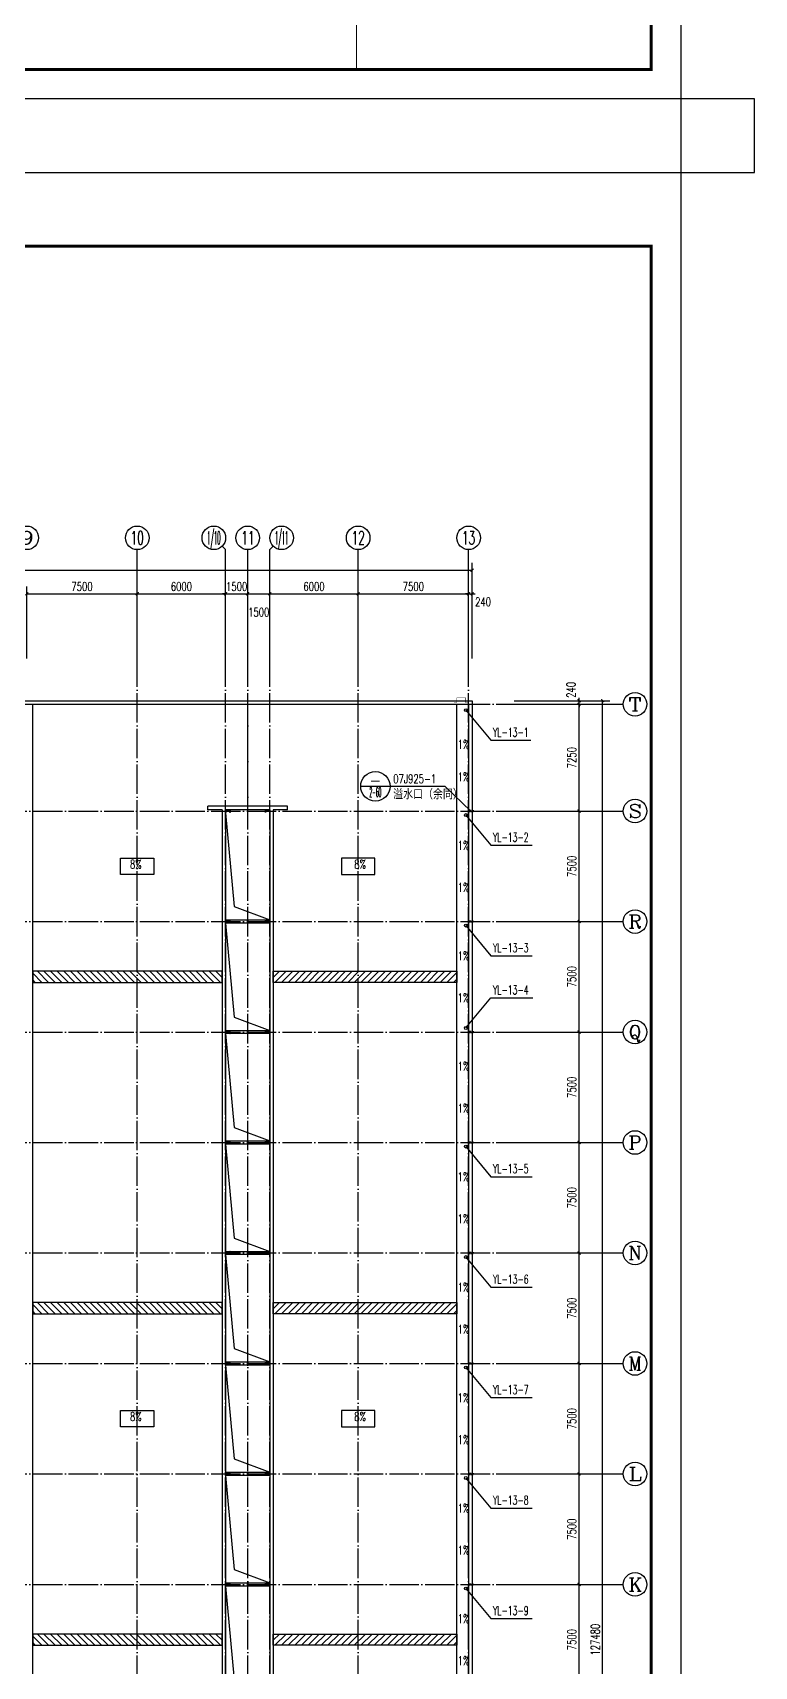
# Model space of a CAD drawing. Extents: x 14204718 to 16986381, y -1556765 to -15898.
# Drawn here: x 14924715 to 14973716, y -800403 to -689502 of the extents above; entities that cross this region are included whole.
import ezdxf
from ezdxf.enums import TextEntityAlignment as Align

# ---------------------------------------------------------------- set-up
doc = ezdxf.new("R2010")
doc.units = 0
doc.header["$LTSCALE"] = 1000
doc.header["$MEASUREMENT"] = 0
doc.linetypes.add('DASH', pattern=[0.35, 0.25, -0.1])
doc.linetypes.add('DOTE', pattern=[2.42, 2, -0.2, 0.02, -0.2])
for name, color, linetype in [('AXIS', 3, 'Continuous'), ('AXIS_TEXT', 7, 'Continuous'), ('COLUMN', 2, 'Continuous'), ('DIM_IDEN', 3, 'Continuous'), ('DIM_SYMB', 3, 'Continuous'), ('DIM_雨水', 3, 'Continuous'), ('DOTE', 8, 'DOTE'), ('PUB_DIM', 3, 'Continuous'), ('PUB_TEXT', 7, 'Continuous'), ('TK', 4, 'Continuous'), ('TWT_TEXT', 7, 'Continuous'), ('VPIPE-雨水', 4, 'Continuous'), ('WALL-PARAPET', 6, 'Continuous'), ('采光带', 4, 'Continuous')]:
    doc.layers.add(name, color=color, linetype=linetype)
doc.styles.add('_TCH_AXIS', font='COMPLEX', dxfattribs={"bigfont": 'GBCBIG'})
doc.styles.add('_TCH_DIM', font='SIMPLEX', dxfattribs={"bigfont": 'GBCBIG'})
doc.styles.add('_TCH_DIM_T3', font='SIMPLEX', dxfattribs={"width": 0.705882, "bigfont": 'GBCBIG'})
doc.styles.add('_TCH_LABEL', font='COMPLEX', dxfattribs={"bigfont": 'GBCBIG'})
doc.styles.add('_TWT_SERIAL', font='COMPLEX', dxfattribs={"width": 0.8, "height": 3, "bigfont": 'HZTXT'})
doc.styles.add('COMPLEX', font='COMPLEX')
doc.dimstyles.new('_TCH_ARCH&&200', dxfattribs={"dimtxt": 595, "dimasz": 200, "dimexe": 500, "dimexo": 600, "dimgap": 200, "dimtad": 1, "dimdec": 0, "dimzin": 0, "dimdsep": 46, "dimtxsty": '_TCH_DIM_T3', "dimblk": 'ARCHTICK', "dimcen": 0.09, "dimclrt": 7, "dimazin": 2, "dimtfac": 1, "dimtdec": 0, "dimtix": 1, "dimtmove": 2, "dimatfit": 3, "dimfxl": 0, "dimtolj": 1, "dimtzin": 0, "dimarcsym": 0})

# ---------------------------------------------------------------- blocks, each defined once
blk = doc.blocks.new('A$C0FCD69EC')
at = {"layer": 'COLUMN'}
blk.add_hatch(color=256, dxfattribs=at).paths.add_polyline_path([(300, 180), (294, 180), (294, 94), (6, 94), (6, 180), (0, 180), (0, 0), (6, 0), (6, 86), (294, 86), (294, 0), (300, 0)])
blk.add_lwpolyline([(300, 0), (294, 0), (294, 86), (6, 86), (6, 0), (0, 0), (0, 180), (6, 180), (6, 94), (294, 94), (294, 180), (300, 180)], close=True, dxfattribs=at)
blk = doc.blocks.new('A$C22C4548D')
blk.add_line((0, 10), (300, 10))
blk.add_lwpolyline([(30, 20), (270, 20), (270, 0), (30, 0)], close=True)
blk = doc.blocks.new('GeYuanFrame_11217718', base_point=(20.09, 4.53))
at = {"layer": 'TK'}
blk.add_lwpolyline([(20.09, 4.53), (20.09, 598.53), (1071.09, 598.53), (1071.09, 4.53)], close=True, dxfattribs=at)
at = {"layer": 'TK', "const_width": 1}
blk.add_lwpolyline([(45.09, 588.53), (1061.09, 588.53), (1061.09, 14.53), (45.09, 14.53)], close=True, dxfattribs=at)
at = {"layer": 'TK', "const_width": 0.35}
blk.add_lwpolyline([(991.09, 488.5), (1061.09, 488.5)], dxfattribs=at)
blk = doc.blocks.new('GeYuanFrame_34788338', base_point=(20.09, 4.53))
at = {"layer": 'TK'}
blk.add_lwpolyline([(20.09, 4.53), (20.09, 598.53), (1071.09, 598.53), (1071.09, 4.53)], close=True, dxfattribs=at)
at = {"layer": 'TK', "const_width": 1}
blk.add_lwpolyline([(45.09, 588.53), (1061.09, 588.53), (1061.09, 14.53), (45.09, 14.53)], close=True, dxfattribs=at)
blk = doc.blocks.new('_AXISO')
blk.add_circle((0, 0), 0.5)
at = {"layer": 'AXIS_TEXT', "style": 'COMPLEX', "width": 1.041667}
blk.add_attdef('A', text='', height=0.56, dxfattribs=at).set_placement((-0.25, -0.28), (0.25, -0.28), align=Align.FIT)
blk = doc.blocks.new('_ArchTick')
at = {"color": 0, "linetype": 'ByBlock', "const_width": 0.4}
blk.add_lwpolyline([(-0.5, -0.5), (0.5, 0.5)], dxfattribs=at)
blk = doc.blocks.new('*D310')
at = {"layer": 'AXIS', "color": 0, "lineweight": -2}
for p, q in [((14957416, -734854), (14963916, -734854)), ((14963416, -862334), (14963416, -734854)), ((14957416, -862334), (14963916, -862334))]:
    blk.add_line(p, q, dxfattribs=at)
at = {"layer": 'Defpoints', "color": 0}
for p in [(14956816, -734854), (14963416, -734854), (14956816, -862334)]:
    blk.add_point(p, dxfattribs=at)
at = {"layer": 'AXIS', "color": 0, "lineweight": -2, "xscale": 200, "yscale": 200, "zscale": 200}
for p, rotation in [((14963416, -734854), 90), ((14963416, -862334), 270)]:
    blk.add_blockref('_ArchTick', p, dxfattribs=dict(at, rotation=rotation))
at = {"layer": 'AXIS', "color": 7, "insert": (14962919, -798594), "char_height": 595, "attachment_point": 5, "rotation": 90, "style": '_TCH_DIM_T3'}
blk.add_mtext('\\A1;127480', dxfattribs=at)
blk = doc.blocks.new('*D320')
at = {"layer": 'AXIS', "color": 0, "lineweight": -2}
for p, q in [((14957416, -794844), (14962316, -794844)), ((14961816, -802344), (14961816, -794844)), ((14957416, -802344), (14962316, -802344))]:
    blk.add_line(p, q, dxfattribs=at)
at = {"layer": 'Defpoints', "color": 0}
for p in [(14956816, -794844), (14961816, -794844), (14956816, -802344)]:
    blk.add_point(p, dxfattribs=at)
at = {"layer": 'AXIS', "color": 0, "lineweight": -2, "xscale": 200, "yscale": 200, "zscale": 200}
for p, rotation in [((14961816, -794844), 90), ((14961816, -802344), 270)]:
    blk.add_blockref('_ArchTick', p, dxfattribs=dict(at, rotation=rotation))
at = {"layer": 'AXIS', "color": 7, "insert": (14961319, -798594), "char_height": 595, "attachment_point": 5, "rotation": 90, "style": '_TCH_DIM_T3'}
blk.add_mtext('\\A1;7500', dxfattribs=at)
blk = doc.blocks.new('*D321')
at = {"layer": 'AXIS', "color": 0, "lineweight": -2}
for p, q in [((14957416, -787344), (14962316, -787344)), ((14961816, -794844), (14961816, -787344)), ((14957416, -794844), (14962316, -794844))]:
    blk.add_line(p, q, dxfattribs=at)
at = {"layer": 'Defpoints', "color": 0}
for p in [(14956816, -787344), (14961816, -787344), (14956816, -794844)]:
    blk.add_point(p, dxfattribs=at)
at = {"layer": 'AXIS', "color": 0, "lineweight": -2, "xscale": 200, "yscale": 200, "zscale": 200}
for p, rotation in [((14961816, -787344), 90), ((14961816, -794844), 270)]:
    blk.add_blockref('_ArchTick', p, dxfattribs=dict(at, rotation=rotation))
at = {"layer": 'AXIS', "color": 7, "insert": (14961319, -791094), "char_height": 595, "attachment_point": 5, "rotation": 90, "style": '_TCH_DIM_T3'}
blk.add_mtext('\\A1;7500', dxfattribs=at)
blk = doc.blocks.new('*D322')
at = {"layer": 'AXIS', "color": 0, "lineweight": -2}
for p, q in [((14957416, -779844), (14962316, -779844)), ((14961816, -787344), (14961816, -779844)), ((14957416, -787344), (14962316, -787344))]:
    blk.add_line(p, q, dxfattribs=at)
at = {"layer": 'Defpoints', "color": 0}
for p in [(14956816, -779844), (14961816, -779844), (14956816, -787344)]:
    blk.add_point(p, dxfattribs=at)
at = {"layer": 'AXIS', "color": 0, "lineweight": -2, "xscale": 200, "yscale": 200, "zscale": 200}
for p, rotation in [((14961816, -779844), 90), ((14961816, -787344), 270)]:
    blk.add_blockref('_ArchTick', p, dxfattribs=dict(at, rotation=rotation))
at = {"layer": 'AXIS', "color": 7, "insert": (14961319, -783594), "char_height": 595, "attachment_point": 5, "rotation": 90, "style": '_TCH_DIM_T3'}
blk.add_mtext('\\A1;7500', dxfattribs=at)
blk = doc.blocks.new('*D323')
at = {"layer": 'AXIS', "color": 0, "lineweight": -2}
for p, q in [((14957416, -772344), (14962316, -772344)), ((14961816, -779844), (14961816, -772344)), ((14957416, -779844), (14962316, -779844))]:
    blk.add_line(p, q, dxfattribs=at)
at = {"layer": 'Defpoints', "color": 0}
for p in [(14956816, -772344), (14961816, -772344), (14956816, -779844)]:
    blk.add_point(p, dxfattribs=at)
at = {"layer": 'AXIS', "color": 0, "lineweight": -2, "xscale": 200, "yscale": 200, "zscale": 200}
for p, rotation in [((14961816, -772344), 90), ((14961816, -779844), 270)]:
    blk.add_blockref('_ArchTick', p, dxfattribs=dict(at, rotation=rotation))
at = {"layer": 'AXIS', "color": 7, "insert": (14961319, -776094), "char_height": 595, "attachment_point": 5, "rotation": 90, "style": '_TCH_DIM_T3'}
blk.add_mtext('\\A1;7500', dxfattribs=at)
blk = doc.blocks.new('*D324')
at = {"layer": 'AXIS', "color": 0, "lineweight": -2}
for p, q in [((14957416, -764844), (14962316, -764844)), ((14961816, -772344), (14961816, -764844)), ((14957416, -772344), (14962316, -772344))]:
    blk.add_line(p, q, dxfattribs=at)
at = {"layer": 'Defpoints', "color": 0}
for p in [(14956816, -764844), (14961816, -764844), (14956816, -772344)]:
    blk.add_point(p, dxfattribs=at)
at = {"layer": 'AXIS', "color": 0, "lineweight": -2, "xscale": 200, "yscale": 200, "zscale": 200}
for p, rotation in [((14961816, -764844), 90), ((14961816, -772344), 270)]:
    blk.add_blockref('_ArchTick', p, dxfattribs=dict(at, rotation=rotation))
at = {"layer": 'AXIS', "color": 7, "insert": (14961319, -768594), "char_height": 595, "attachment_point": 5, "rotation": 90, "style": '_TCH_DIM_T3'}
blk.add_mtext('\\A1;7500', dxfattribs=at)
blk = doc.blocks.new('*D325')
at = {"layer": 'AXIS', "color": 0, "lineweight": -2}
for p, q in [((14957416, -757344), (14962316, -757344)), ((14961816, -764844), (14961816, -757344)), ((14957416, -764844), (14962316, -764844))]:
    blk.add_line(p, q, dxfattribs=at)
at = {"layer": 'Defpoints', "color": 0}
for p in [(14956816, -757344), (14961816, -757344), (14956816, -764844)]:
    blk.add_point(p, dxfattribs=at)
at = {"layer": 'AXIS', "color": 0, "lineweight": -2, "xscale": 200, "yscale": 200, "zscale": 200}
for p, rotation in [((14961816, -757344), 90), ((14961816, -764844), 270)]:
    blk.add_blockref('_ArchTick', p, dxfattribs=dict(at, rotation=rotation))
at = {"layer": 'AXIS', "color": 7, "insert": (14961319, -761094), "char_height": 595, "attachment_point": 5, "rotation": 90, "style": '_TCH_DIM_T3'}
blk.add_mtext('\\A1;7500', dxfattribs=at)
blk = doc.blocks.new('*D326')
at = {"layer": 'AXIS', "color": 0, "lineweight": -2}
for p, q in [((14957416, -749844), (14962316, -749844)), ((14961816, -757344), (14961816, -749844)), ((14957416, -757344), (14962316, -757344))]:
    blk.add_line(p, q, dxfattribs=at)
at = {"layer": 'Defpoints', "color": 0}
for p in [(14956816, -749844), (14961816, -749844), (14956816, -757344)]:
    blk.add_point(p, dxfattribs=at)
at = {"layer": 'AXIS', "color": 0, "lineweight": -2, "xscale": 200, "yscale": 200, "zscale": 200}
for p, rotation in [((14961816, -749844), 90), ((14961816, -757344), 270)]:
    blk.add_blockref('_ArchTick', p, dxfattribs=dict(at, rotation=rotation))
at = {"layer": 'AXIS', "color": 7, "insert": (14961319, -753594), "char_height": 595, "attachment_point": 5, "rotation": 90, "style": '_TCH_DIM_T3'}
blk.add_mtext('\\A1;7500', dxfattribs=at)
blk = doc.blocks.new('*D327')
at = {"layer": 'AXIS', "color": 0, "lineweight": -2}
for p, q in [((14957416, -742344), (14962316, -742344)), ((14961816, -749844), (14961816, -742344)), ((14957416, -749844), (14962316, -749844))]:
    blk.add_line(p, q, dxfattribs=at)
at = {"layer": 'Defpoints', "color": 0}
for p in [(14956816, -742344), (14961816, -742344), (14956816, -749844)]:
    blk.add_point(p, dxfattribs=at)
at = {"layer": 'AXIS', "color": 0, "lineweight": -2, "xscale": 200, "yscale": 200, "zscale": 200}
for p, rotation in [((14961816, -742344), 90), ((14961816, -749844), 270)]:
    blk.add_blockref('_ArchTick', p, dxfattribs=dict(at, rotation=rotation))
at = {"layer": 'AXIS', "color": 7, "insert": (14961319, -746094), "char_height": 595, "attachment_point": 5, "rotation": 90, "style": '_TCH_DIM_T3'}
blk.add_mtext('\\A1;7500', dxfattribs=at)
blk = doc.blocks.new('*D328')
at = {"layer": 'AXIS', "color": 0, "lineweight": -2}
for p, q in [((14957416, -735094), (14962316, -735094)), ((14961816, -742344), (14961816, -735094)), ((14957416, -742344), (14962316, -742344))]:
    blk.add_line(p, q, dxfattribs=at)
at = {"layer": 'Defpoints', "color": 0}
for p in [(14956816, -735094), (14961816, -735094), (14956816, -742344)]:
    blk.add_point(p, dxfattribs=at)
at = {"layer": 'AXIS', "color": 0, "lineweight": -2, "xscale": 200, "yscale": 200, "zscale": 200}
for p, rotation in [((14961816, -735094), 90), ((14961816, -742344), 270)]:
    blk.add_blockref('_ArchTick', p, dxfattribs=dict(at, rotation=rotation))
at = {"layer": 'AXIS', "color": 7, "insert": (14961319, -738719), "char_height": 595, "attachment_point": 5, "rotation": 90, "style": '_TCH_DIM_T3'}
blk.add_mtext('\\A1;7250', dxfattribs=at)
blk = doc.blocks.new('*D329')
at = {"layer": 'AXIS', "color": 0, "lineweight": -2}
for p, q in [((14957416, -734854), (14962316, -734854)), ((14957416, -735094), (14962316, -735094)), ((14961816, -734854), (14961816, -734654)), ((14961816, -735094), (14961816, -734854)), ((14961816, -735094), (14961816, -735294))]:
    blk.add_line(p, q, dxfattribs=at)
at = {"layer": 'Defpoints', "color": 0}
for p in [(14956816, -734854), (14956816, -735094), (14961816, -734854)]:
    blk.add_point(p, dxfattribs=at)
at = {"layer": 'AXIS', "color": 0, "lineweight": -2, "xscale": 200, "yscale": 200, "zscale": 200}
for p, rotation in [((14961816, -734854), 270), ((14961816, -735094), 90)]:
    blk.add_blockref('_ArchTick', p, dxfattribs=dict(at, rotation=rotation))
at = {"layer": 'AXIS', "color": 7, "insert": (14961266, -734114), "char_height": 595, "attachment_point": 5, "rotation": 90, "style": '_TCH_DIM_T3'}
blk.add_mtext('\\A1;240', dxfattribs=at)
blk = doc.blocks.new('*D345')
at = {"layer": 'AXIS', "color": 0, "lineweight": -2}
for p, q in [((14864076, -731994), (14864076, -725494)), ((14864076, -725994), (14954556, -725994)), ((14954556, -731994), (14954556, -725494))]:
    blk.add_line(p, q, dxfattribs=at)
at = {"layer": 'Defpoints', "color": 0}
for p in [(14954556, -725994), (14864076, -732594), (14954556, -732594)]:
    blk.add_point(p, dxfattribs=at)
at = {"layer": 'AXIS', "color": 0, "lineweight": -2, "xscale": 200, "yscale": 200, "zscale": 200, "rotation": 180}
blk.add_blockref('_ArchTick', (14864076, -725994), dxfattribs=at)
at = {"layer": 'AXIS', "color": 0, "lineweight": -2, "xscale": 200, "yscale": 200, "zscale": 200}
blk.add_blockref('_ArchTick', (14954556, -725994), dxfattribs=at)
at = {"layer": 'AXIS', "color": 7, "insert": (14909316, -725497), "char_height": 595, "attachment_point": 5, "style": '_TCH_DIM_T3'}
blk.add_mtext('\\A1;90480', dxfattribs=at)
blk = doc.blocks.new('*D359')
at = {"layer": 'AXIS', "color": 0, "lineweight": -2}
for p, q in [((14924316, -731994), (14924316, -727094)), ((14931816, -731994), (14931816, -727094)), ((14924316, -727594), (14931816, -727594))]:
    blk.add_line(p, q, dxfattribs=at)
at = {"layer": 'Defpoints', "color": 0}
for p in [(14931816, -727594), (14924316, -732594), (14931816, -732594)]:
    blk.add_point(p, dxfattribs=at)
at = {"layer": 'AXIS', "color": 0, "lineweight": -2, "xscale": 200, "yscale": 200, "zscale": 200, "rotation": 180}
blk.add_blockref('_ArchTick', (14924316, -727594), dxfattribs=at)
at = {"layer": 'AXIS', "color": 0, "lineweight": -2, "xscale": 200, "yscale": 200, "zscale": 200}
blk.add_blockref('_ArchTick', (14931816, -727594), dxfattribs=at)
at = {"layer": 'AXIS', "color": 7, "insert": (14928066, -727097), "char_height": 595, "attachment_point": 5, "style": '_TCH_DIM_T3'}
blk.add_mtext('\\A1;7500', dxfattribs=at)
blk = doc.blocks.new('*D360')
at = {"layer": 'AXIS', "color": 0, "lineweight": -2}
for p, q in [((14931816, -731994), (14931816, -727094)), ((14937816, -731994), (14937816, -727094)), ((14931816, -727594), (14937816, -727594))]:
    blk.add_line(p, q, dxfattribs=at)
at = {"layer": 'Defpoints', "color": 0}
for p in [(14937816, -727594), (14931816, -732594), (14937816, -732594)]:
    blk.add_point(p, dxfattribs=at)
at = {"layer": 'AXIS', "color": 0, "lineweight": -2, "xscale": 200, "yscale": 200, "zscale": 200, "rotation": 180}
blk.add_blockref('_ArchTick', (14931816, -727594), dxfattribs=at)
at = {"layer": 'AXIS', "color": 0, "lineweight": -2, "xscale": 200, "yscale": 200, "zscale": 200}
blk.add_blockref('_ArchTick', (14937816, -727594), dxfattribs=at)
at = {"layer": 'AXIS', "color": 7, "insert": (14934816, -727097), "char_height": 595, "attachment_point": 5, "style": '_TCH_DIM_T3'}
blk.add_mtext('\\A1;6000', dxfattribs=at)
blk = doc.blocks.new('*D361')
at = {"layer": 'AXIS', "color": 0, "lineweight": -2}
for p, q in [((14937816, -731994), (14937816, -727094)), ((14939316, -731994), (14939316, -727094)), ((14937816, -727594), (14937616, -727594)), ((14937816, -727594), (14939316, -727594)), ((14939316, -727594), (14939516, -727594))]:
    blk.add_line(p, q, dxfattribs=at)
at = {"layer": 'Defpoints', "color": 0}
for p in [(14939316, -727594), (14937816, -732594), (14939316, -732594)]:
    blk.add_point(p, dxfattribs=at)
at = {"layer": 'AXIS', "color": 0, "lineweight": -2, "xscale": 200, "yscale": 200, "zscale": 200}
blk.add_blockref('_ArchTick', (14937816, -727594), dxfattribs=at)
at = {"layer": 'AXIS', "color": 0, "lineweight": -2, "xscale": 200, "yscale": 200, "zscale": 200, "rotation": 180}
blk.add_blockref('_ArchTick', (14939316, -727594), dxfattribs=at)
at = {"layer": 'AXIS', "color": 7, "insert": (14938566, -727097), "char_height": 595, "attachment_point": 5, "style": '_TCH_DIM_T3'}
blk.add_mtext('\\A1;1500', dxfattribs=at)
blk = doc.blocks.new('*D362')
at = {"layer": 'AXIS', "color": 0, "lineweight": -2}
for p, q in [((14939316, -731994), (14939316, -727094)), ((14940816, -731994), (14940816, -727094)), ((14939316, -727594), (14940816, -727594))]:
    blk.add_line(p, q, dxfattribs=at)
at = {"layer": 'Defpoints', "color": 0}
for p in [(14940816, -727594), (14939316, -732594), (14940816, -732594)]:
    blk.add_point(p, dxfattribs=at)
at = {"layer": 'AXIS', "color": 0, "lineweight": -2, "xscale": 200, "yscale": 200, "zscale": 200, "rotation": 180}
blk.add_blockref('_ArchTick', (14939316, -727594), dxfattribs=at)
at = {"layer": 'AXIS', "color": 0, "lineweight": -2, "xscale": 200, "yscale": 200, "zscale": 200}
blk.add_blockref('_ArchTick', (14940816, -727594), dxfattribs=at)
at = {"layer": 'AXIS', "color": 7, "insert": (14940066, -728844), "char_height": 595, "attachment_point": 5, "style": '_TCH_DIM_T3'}
blk.add_mtext('\\A1;1500', dxfattribs=at)
blk = doc.blocks.new('*D363')
at = {"layer": 'AXIS', "color": 0, "lineweight": -2}
for p, q in [((14940816, -731994), (14940816, -727094)), ((14946816, -731994), (14946816, -727094)), ((14940816, -727594), (14946816, -727594))]:
    blk.add_line(p, q, dxfattribs=at)
at = {"layer": 'Defpoints', "color": 0}
for p in [(14946816, -727594), (14940816, -732594), (14946816, -732594)]:
    blk.add_point(p, dxfattribs=at)
at = {"layer": 'AXIS', "color": 0, "lineweight": -2, "xscale": 200, "yscale": 200, "zscale": 200, "rotation": 180}
blk.add_blockref('_ArchTick', (14940816, -727594), dxfattribs=at)
at = {"layer": 'AXIS', "color": 0, "lineweight": -2, "xscale": 200, "yscale": 200, "zscale": 200}
blk.add_blockref('_ArchTick', (14946816, -727594), dxfattribs=at)
at = {"layer": 'AXIS', "color": 7, "insert": (14943816, -727097), "char_height": 595, "attachment_point": 5, "style": '_TCH_DIM_T3'}
blk.add_mtext('\\A1;6000', dxfattribs=at)
blk = doc.blocks.new('*D364')
at = {"layer": 'AXIS', "color": 0, "lineweight": -2}
for p, q in [((14946816, -731994), (14946816, -727094)), ((14954316, -731994), (14954316, -727094)), ((14946816, -727594), (14954316, -727594))]:
    blk.add_line(p, q, dxfattribs=at)
at = {"layer": 'Defpoints', "color": 0}
for p in [(14954316, -727594), (14946816, -732594), (14954316, -732594)]:
    blk.add_point(p, dxfattribs=at)
at = {"layer": 'AXIS', "color": 0, "lineweight": -2, "xscale": 200, "yscale": 200, "zscale": 200, "rotation": 180}
blk.add_blockref('_ArchTick', (14946816, -727594), dxfattribs=at)
at = {"layer": 'AXIS', "color": 0, "lineweight": -2, "xscale": 200, "yscale": 200, "zscale": 200}
blk.add_blockref('_ArchTick', (14954316, -727594), dxfattribs=at)
at = {"layer": 'AXIS', "color": 7, "insert": (14950566, -727097), "char_height": 595, "attachment_point": 5, "style": '_TCH_DIM_T3'}
blk.add_mtext('\\A1;7500', dxfattribs=at)
blk = doc.blocks.new('*D365')
at = {"layer": 'AXIS', "color": 0, "lineweight": -2}
for p, q in [((14954316, -731994), (14954316, -727094)), ((14954556, -731994), (14954556, -727094)), ((14954316, -727594), (14954116, -727594)), ((14954316, -727594), (14954556, -727594)), ((14954556, -727594), (14954756, -727594))]:
    blk.add_line(p, q, dxfattribs=at)
at = {"layer": 'Defpoints', "color": 0}
for p in [(14954556, -727594), (14954316, -732594), (14954556, -732594)]:
    blk.add_point(p, dxfattribs=at)
at = {"layer": 'AXIS', "color": 0, "lineweight": -2, "xscale": 200, "yscale": 200, "zscale": 200}
blk.add_blockref('_ArchTick', (14954316, -727594), dxfattribs=at)
at = {"layer": 'AXIS', "color": 0, "lineweight": -2, "xscale": 200, "yscale": 200, "zscale": 200, "rotation": 180}
blk.add_blockref('_ArchTick', (14954556, -727594), dxfattribs=at)
at = {"layer": 'AXIS', "color": 7, "insert": (14955296, -728144), "char_height": 595, "attachment_point": 5, "style": '_TCH_DIM_T3'}
blk.add_mtext('\\A1;240', dxfattribs=at)

msp = doc.modelspace()

# ---------------------------------------------------------------- hatches: boundary and pattern name
at = {"layer": '采光带'}
h = msp.add_hatch(dxfattribs=at)
h.set_pattern_fill('ANSI31', color=8, scale=200, angle=-90, style=0)
h.set_pattern_definition([(315, (15158111.83, 8293004.77), (224.506403, 224.506403), [])])
h.paths.add_polyline_path([(14924716.4, -753974.1), (14937576.4, -753974.1), (14937576.4, -753214.1), (14924716.4, -753214.1)])
h = msp.add_hatch(dxfattribs=at)
h.set_pattern_fill('ANSI31', color=8, scale=200, angle=-90, style=0)
h.set_pattern_definition([(225, (14720521, 8293004.77), (-224.506403, 224.506403), [])])
h.paths.add_polyline_path([(14953516.4, -753974.1), (14941056.4, -753974.1), (14941056.4, -753214.1), (14953516.4, -753214.1)])
h = msp.add_hatch(dxfattribs=at)
h.set_pattern_fill('ANSI31', color=8, scale=200, angle=-90, style=0)
h.set_pattern_definition([(315, (15158111.83, 8270504.77), (224.506403, 224.506403), [])])
h.paths.add_polyline_path([(14924716.4, -776474.1), (14937576.4, -776474.1), (14937576.4, -775714.1), (14924716.4, -775714.1)])
h = msp.add_hatch(dxfattribs=at)
h.set_pattern_fill('ANSI31', color=8, scale=200, angle=-90, style=0)
h.set_pattern_definition([(225, (14720521, 8270504.77), (-224.506403, 224.506403), [])])
h.paths.add_polyline_path([(14953516.4, -776474.1), (14941056.4, -776474.1), (14941056.4, -775714.1), (14953516.4, -775714.1)])
h = msp.add_hatch(dxfattribs=at)
h.set_pattern_fill('ANSI31', color=8, scale=200, angle=-90, style=0)
h.set_pattern_definition([(315, (15158111.83, 8248004.77), (224.506403, 224.506403), [])])
h.paths.add_polyline_path([(14924716.4, -798974.1), (14937576.4, -798974.1), (14937576.4, -798214.1), (14924716.4, -798214.1)])
h = msp.add_hatch(dxfattribs=at)
h.set_pattern_fill('ANSI31', color=8, scale=200, angle=-90, style=0)
h.set_pattern_definition([(225, (14720521, 8248004.77), (-224.506403, 224.506403), [])])
h.paths.add_polyline_path([(14953516.4, -798974.1), (14941056.4, -798974.1), (14941056.4, -798214.1), (14953516.4, -798214.1)])

# ---------------------------------------------------------------- linework, layer by layer
at = {"ltscale": 0.5}
for p, q in [((14924716.4, -862094.1), (14924716.4, -735094.1)), ((14953516.4, -862094.1), (14953516.4, -735094.1))]:
    msp.add_line(p, q, dxfattribs=at)
msp.add_lwpolyline([(14968716.4, -693994.1), (14968716.4, -698994.1), (14973716.4, -698994.1), (14973716.4, -693994.1)], close=True, dxfattribs=at)
for points in [[(14864076.4, -734854.1), (14954556.4, -734854.1), (14954556.4, -862334.1), (14864076.4, -862334.1)], [(14864316.4, -735094.1), (14954316.4, -735094.1), (14954316.4, -862094.1), (14864316.4, -862094.1)], [(14930687.9, -746648), (14930687.9, -745540.1), (14932944.9, -745540.1), (14932944.9, -746648)], [(14947944.9, -746648), (14947944.9, -745540.1), (14945687.9, -745540.1), (14945687.9, -746648)], [(14940816.4, -749954.1), (14937816.4, -749954.1), (14937816.4, -749734.1), (14940816.4, -749734.1)], [(14940816.4, -757454.1), (14937816.4, -757454.1), (14937816.4, -757234.1), (14940816.4, -757234.1)], [(14940816.4, -764954.1), (14937816.4, -764954.1), (14937816.4, -764734.1), (14940816.4, -764734.1)], [(14940816.4, -772454.1), (14937816.4, -772454.1), (14937816.4, -772234.1), (14940816.4, -772234.1)], [(14940816.4, -779954.1), (14937816.4, -779954.1), (14937816.4, -779734.1), (14940816.4, -779734.1)], [(14930687.9, -784148), (14930687.9, -783040.1), (14932944.9, -783040.1), (14932944.9, -784148)], [(14947944.9, -784148), (14947944.9, -783040.1), (14945687.9, -783040.1), (14945687.9, -784148)], [(14940816.4, -787454.1), (14937816.4, -787454.1), (14937816.4, -787234.1), (14940816.4, -787234.1)], [(14940816.4, -794954.1), (14937816.4, -794954.1), (14937816.4, -794734.1), (14940816.4, -794734.1)]]:
    msp.add_lwpolyline(points, close=True)
at = {"ltscale": 0.5, "const_width": 100}
msp.add_lwpolyline([(14939316.4, -742014.1), (14939316.4, -735094.1)], dxfattribs=at)
at = {"const_width": 30}
msp.add_lwpolyline([(14953316.4, -734974.1), (14953516.4, -734974.1), (14953516.4, -734654.1), (14954116.4, -734654.1), (14954116.4, -734974.1), (14954316.4, -734974.1)], dxfattribs=at)
for points in [[(14937816.4, -742454.1), (14938387.1, -748828.1), (14940816.4, -749734.1)], [(14937816.4, -749954.1), (14938387.1, -756328.1), (14940816.4, -757234.1)], [(14937816.4, -757454.1), (14938387.1, -763828.1), (14940816.4, -764734.1)], [(14937816.4, -764954.1), (14938387.1, -771328.1), (14940816.4, -772234.1)], [(14937816.4, -772454.1), (14938387.1, -778828.1), (14940816.4, -779734.1)], [(14937816.4, -779954.1), (14938387.1, -786328.1), (14940816.4, -787234.1)], [(14937816.4, -787454.1), (14938387.1, -793828.1), (14940816.4, -794734.1)], [(14937816.4, -794954.1), (14938387.1, -801328.1), (14940816.4, -802234.1)]]:
    msp.add_lwpolyline(points)
at = {"linetype": 'DASH', "ltscale": 0.3}
for points in [[(14954316.4, -742394.1), (14954316.4, -742294.1), (14954616.4, -742294.1), (14954616.4, -742394.1)], [(14954316.4, -749894.1), (14954316.4, -749794.1), (14954616.4, -749794.1), (14954616.4, -749894.1)], [(14954316.4, -757394.1), (14954316.4, -757294.1), (14954616.4, -757294.1), (14954616.4, -757394.1)], [(14954316.4, -764894.1), (14954316.4, -764794.1), (14954616.4, -764794.1), (14954616.4, -764894.1)], [(14954316.4, -772394.1), (14954316.4, -772294.1), (14954616.4, -772294.1), (14954616.4, -772394.1)], [(14954316.4, -779894.1), (14954316.4, -779794.1), (14954616.4, -779794.1), (14954616.4, -779894.1)], [(14954316.4, -787394.1), (14954316.4, -787294.1), (14954616.4, -787294.1), (14954616.4, -787394.1)], [(14954316.4, -794894.1), (14954316.4, -794794.1), (14954616.4, -794794.1), (14954616.4, -794894.1)]]:
    msp.add_lwpolyline(points, close=True, dxfattribs=at)
at = {"layer": 'AXIS'}
for p, q in [((14931816.4, -732594.1), (14931816.4, -724594.1)), ((14937582.1, -724359.8), (14937816.4, -724594.1)), ((14937816.4, -732594.1), (14937816.4, -724594.1)), ((14939316.4, -732594.1), (14939316.4, -724594.1)), ((14941050.7, -724359.8), (14940816.4, -724594.1)), ((14940816.4, -732594.1), (14940816.4, -724594.1)), ((14946816.4, -732594.1), (14946816.4, -724594.1)), ((14954316.4, -732594.1), (14954316.4, -724594.1)), ((14956816.4, -735094.1), (14964816.4, -735094.1)), ((14956816.4, -742344.1), (14964816.4, -742344.1)), ((14956816.4, -749844.1), (14964816.4, -749844.1)), ((14956816.4, -757344.1), (14964816.4, -757344.1)), ((14956816.4, -764844.1), (14964816.4, -764844.1)), ((14956816.4, -772344.1), (14964816.4, -772344.1)), ((14956816.4, -779844.1), (14964816.4, -779844.1)), ((14956816.4, -787344.1), (14964816.4, -787344.1)), ((14956816.4, -794844.1), (14964816.4, -794844.1))]:
    msp.add_line(p, q, dxfattribs=at)
at = {"layer": 'DIM_IDEN', "color": 0}
for p, q in [((14948986.6, -740665.1), (14946986.6, -740665.1)), ((14952716.4, -740665.1), (14948986.6, -740665.1)), ((14954466.4, -742344.1), (14952716.4, -740665.1))]:
    msp.add_line(p, q, dxfattribs=at)
for centre, radius in [((14947986.6, -740665.1), 1000), ((14954466.4, -742344.1), 0)]:
    msp.add_circle(centre, radius, dxfattribs=at)
at = {"layer": 'DIM_SYMB'}
for points in [[(14953916.4, -737305.1, 0, 0, 0), (14953916.4, -736390.2, 160, 0, 0), (14953916.4, -735790.2, 0, 0, 0)], [(14953916.4, -740526.5, 0, 0, 0), (14953916.4, -741441.4, 160, 0, 0), (14953916.4, -742041.4, 0, 0, 0)], [(14953916.4, -744161.7, 0, 0, 0), (14953916.4, -743246.8, 160, 0, 0), (14953916.4, -742646.8, 0, 0, 0)], [(14953916.4, -748026.5, 0, 0, 0), (14953916.4, -748941.4, 160, 0, 0), (14953916.4, -749541.4, 0, 0, 0)], [(14953916.4, -751661.7, 0, 0, 0), (14953916.4, -750746.8, 160, 0, 0), (14953916.4, -750146.8, 0, 0, 0)], [(14953916.4, -755526.5, 0, 0, 0), (14953916.4, -756441.4, 160, 0, 0), (14953916.4, -757041.4, 0, 0, 0)], [(14953916.4, -759161.7, 0, 0, 0), (14953916.4, -758246.8, 160, 0, 0), (14953916.4, -757646.8, 0, 0, 0)], [(14953916.4, -763026.5, 0, 0, 0), (14953916.4, -763941.4, 160, 0, 0), (14953916.4, -764541.4, 0, 0, 0)], [(14953916.4, -766661.7, 0, 0, 0), (14953916.4, -765746.8, 160, 0, 0), (14953916.4, -765146.8, 0, 0, 0)], [(14953916.4, -770526.5, 0, 0, 0), (14953916.4, -771441.4, 160, 0, 0), (14953916.4, -772041.4, 0, 0, 0)], [(14953916.4, -774161.7, 0, 0, 0), (14953916.4, -773246.8, 160, 0, 0), (14953916.4, -772646.8, 0, 0, 0)], [(14953916.4, -778026.5, 0, 0, 0), (14953916.4, -778941.4, 160, 0, 0), (14953916.4, -779541.4, 0, 0, 0)], [(14953916.4, -781661.7, 0, 0, 0), (14953916.4, -780746.8, 160, 0, 0), (14953916.4, -780146.8, 0, 0, 0)], [(14953916.4, -785526.5, 0, 0, 0), (14953916.4, -786441.4, 160, 0, 0), (14953916.4, -787041.4, 0, 0, 0)], [(14953916.4, -789161.7, 0, 0, 0), (14953916.4, -788246.8, 160, 0, 0), (14953916.4, -787646.8, 0, 0, 0)], [(14953916.4, -793026.5, 0, 0, 0), (14953916.4, -793941.4, 160, 0, 0), (14953916.4, -794541.4, 0, 0, 0)], [(14953916.4, -796661.7, 0, 0, 0), (14953916.4, -795746.8, 160, 0, 0), (14953916.4, -795146.8, 0, 0, 0)]]:
    msp.add_lwpolyline(points, format="xyseb", dxfattribs=at)
at = {"layer": 'DIM_雨水'}
for p, q in [((14954133.2, -735494.3), (14955815.7, -737538)), ((14955815.7, -737538), (14958538.4, -737538)), ((14954133.2, -742619.3), (14955815.7, -744663)), ((14955815.7, -744663), (14958629.3, -744663)), ((14954133.2, -750119.3), (14955815.7, -752163)), ((14955815.7, -752163), (14958629.3, -752163)), ((14954133.2, -757068.9), (14955815.7, -755025.2)), ((14955815.7, -755025.2), (14958665.8, -755025.2)), ((14954133.2, -765119.3), (14955815.7, -767163)), ((14955815.7, -767163), (14958629.3, -767163)), ((14954133.2, -772619.3), (14955815.7, -774663)), ((14955815.7, -774663), (14958629.3, -774663)), ((14954133.2, -780119.3), (14955815.7, -782163)), ((14955815.7, -782163), (14958629.3, -782163)), ((14954133.2, -787619.3), (14955815.7, -789663)), ((14955815.7, -789663), (14958629.3, -789663)), ((14954133.2, -795119.3), (14955815.7, -797163)), ((14955815.7, -797163), (14958629.3, -797163))]:
    msp.add_line(p, q, dxfattribs=at)
at = {"layer": 'DOTE'}
for p, q in [((14931816.4, -864594.1), (14931816.4, -732594.1)), ((14937816.4, -864594.1), (14937816.4, -732594.1)), ((14939316.4, -864594.1), (14939316.4, -732594.1)), ((14940816.4, -864594.1), (14940816.4, -732594.1)), ((14946816.4, -864594.1), (14946816.4, -732594.1)), ((14954316.4, -864594.1), (14954316.4, -732594.1)), ((14861816.4, -735094.1), (14956816.4, -735094.1)), ((14861816.4, -742344.1), (14956816.4, -742344.1)), ((14861816.4, -749844.1), (14956816.4, -749844.1)), ((14861816.4, -757344.1), (14956816.4, -757344.1)), ((14861816.4, -764844.1), (14956816.4, -764844.1)), ((14861816.4, -772344.1), (14956816.4, -772344.1)), ((14861816.4, -779844.1), (14956816.4, -779844.1)), ((14861816.4, -787344.1), (14956816.4, -787344.1)), ((14861816.4, -794844.1), (14956816.4, -794844.1))]:
    msp.add_line(p, q, dxfattribs=at)
at = {"layer": 'PUB_DIM'}
for points in [[(14932438.7, -746456.8, 0, 0, 0), (14931563.7, -746456.8, 160, 0, 0), (14930963.7, -746456.8, 0, 0, 0)], [(14946194.1, -746456.8, 0, 0, 0), (14947069.1, -746456.8, 160, 0, 0), (14947669.1, -746456.8, 0, 0, 0)], [(14932438.7, -783956.8, 0, 0, 0), (14931563.7, -783956.8, 160, 0, 0), (14930963.7, -783956.8, 0, 0, 0)], [(14946194.1, -783956.8, 0, 0, 0), (14947069.1, -783956.8, 160, 0, 0), (14947669.1, -783956.8, 0, 0, 0)]]:
    msp.add_lwpolyline(points, format="xyseb", dxfattribs=at)
at = {"layer": 'VPIPE-雨水', "linetype": 'Continuous'}
for centre in [(14954133.2, -735494.3), (14954133.2, -742619.3), (14954133.2, -750119.3), (14954133.2, -757068.9), (14954133.2, -765119.3), (14954133.2, -772619.3), (14954133.2, -780119.3), (14954133.2, -787619.3), (14954133.2, -795119.3)]:
    msp.add_circle(centre, 100, dxfattribs=at)
at = {"layer": 'WALL-PARAPET'}
for p, q in [((14937816.4, -742014.1), (14936616.4, -742014.1)), ((14936616.4, -742254.1), (14936616.4, -742014.1)), ((14937576.4, -742254.1), (14936616.4, -742254.1)), ((14937576.4, -742254.1), (14937576.4, -854934.1)), ((14940816.4, -742014.1), (14937816.4, -742014.1)), ((14937816.4, -742254.1), (14937816.4, -854934.1)), ((14940816.4, -742254.1), (14937816.4, -742254.1)), ((14942016.4, -742014.1), (14940816.4, -742014.1)), ((14940816.4, -742254.1), (14940816.4, -854934.1)), ((14941056.4, -742254.1), (14941056.4, -854934.1)), ((14942016.4, -742254.1), (14941056.4, -742254.1)), ((14942016.4, -742254.1), (14942016.4, -742014.1))]:
    msp.add_line(p, q, dxfattribs=at)
at = {"layer": '采光带', "color": 8}
for points in [[(14924716.4, -753974.1), (14937576.4, -753974.1), (14937576.4, -753214.1), (14924716.4, -753214.1)], [(14953516.4, -753974.1), (14941056.4, -753974.1), (14941056.4, -753214.1), (14953516.4, -753214.1)], [(14924716.4, -776474.1), (14937576.4, -776474.1), (14937576.4, -775714.1), (14924716.4, -775714.1)], [(14953516.4, -776474.1), (14941056.4, -776474.1), (14941056.4, -775714.1), (14953516.4, -775714.1)], [(14924716.4, -798974.1), (14937576.4, -798974.1), (14937576.4, -798214.1), (14924716.4, -798214.1)], [(14953516.4, -798974.1), (14941056.4, -798974.1), (14941056.4, -798214.1), (14953516.4, -798214.1)]]:
    msp.add_lwpolyline(points, close=True, dxfattribs=at)

# ---------------------------------------------------------------- block references
at = {"xscale": 200, "yscale": 200, "zscale": 200, "rotation": 270}
for name, p in [('GeYuanFrame_11217718', (14849916.4, -483794.1)), ('GeYuanFrame_34788338', (14849916.4, -698994.1))]:
    msp.add_blockref(name, p, dxfattribs=at)
at = {"rotation": 90}
for p in [(14939326.4, -749998.2), (14939326.4, -757498.2), (14939326.4, -764998.2), (14939326.4, -772498.2), (14939326.4, -779998.2), (14939326.4, -787498.2), (14939326.4, -794998.2)]:
    msp.add_blockref('A$C22C4548D', p, dxfattribs=at)
at = {"layer": 'AXIS'}
ref = msp.add_blockref('_AXISO', (14924316.4, -723794.1), dxfattribs=dict(at, xscale=1600, yscale=1600, zscale=1600))
ref.add_attrib('A', '9', dxfattribs={"layer": 'AXIS_TEXT', "ltscale": 0.5, "height": 905.1, "style": '_TCH_AXIS', "width": 1.5}).set_placement((14923863.9, -724246.6), (14924769, -724246.6), align=Align.FIT)
ref = msp.add_blockref('_AXISO', (14931816.4, -723794.1), dxfattribs=dict(at, xscale=1600, yscale=1600, zscale=1600))
ref.add_attrib('A', '10', dxfattribs={"layer": 'AXIS_TEXT', "ltscale": 0.5, "height": 905.1, "style": '_TCH_AXIS', "width": 0.724138}).set_placement((14931363.9, -724246.6), (14932269, -724246.6), align=Align.FIT)
ref = msp.add_blockref('_AXISO', (14937016.4, -723794.1), dxfattribs=dict(at, xscale=1600, yscale=1600, zscale=1600))
ref.add_attrib('A', '1/10', dxfattribs={"layer": 'AXIS_TEXT', "ltscale": 0.5, "height": 905.1, "style": '_TCH_AXIS', "width": 0.318182}).set_placement((14936563.9, -724246.6), (14937469, -724246.6), align=Align.FIT)
ref = msp.add_blockref('_AXISO', (14939316.4, -723794.1), dxfattribs=dict(at, xscale=1600, yscale=1600, zscale=1600))
ref.add_attrib('A', '11', dxfattribs={"layer": 'AXIS_TEXT', "ltscale": 0.5, "height": 905.1, "style": '_TCH_AXIS', "width": 0.875}).set_placement((14938863.9, -724246.6), (14939769, -724246.6), align=Align.FIT)
ref = msp.add_blockref('_AXISO', (14941616.4, -723794.1), dxfattribs=dict(at, xscale=1600, yscale=1600, zscale=1600))
ref.add_attrib('A', '1/11', dxfattribs={"layer": 'AXIS_TEXT', "ltscale": 0.5, "height": 905.1, "style": '_TCH_AXIS', "width": 0.344262}).set_placement((14941163.9, -724246.6), (14942069, -724246.6), align=Align.FIT)
ref = msp.add_blockref('_AXISO', (14946816.4, -723794.1), dxfattribs=dict(at, xscale=1600, yscale=1600, zscale=1600))
ref.add_attrib('A', '12', dxfattribs={"layer": 'AXIS_TEXT', "ltscale": 0.5, "height": 905.1, "style": '_TCH_AXIS', "width": 0.724138}).set_placement((14946363.9, -724246.6), (14947269, -724246.6), align=Align.FIT)
ref = msp.add_blockref('_AXISO', (14954316.4, -723794.1), dxfattribs=dict(at, xscale=1600, yscale=1600, zscale=1600))
ref.add_attrib('A', '13', dxfattribs={"layer": 'AXIS_TEXT', "ltscale": 0.5, "height": 905.1, "style": '_TCH_AXIS', "width": 0.724138}).set_placement((14953863.9, -724246.6), (14954769, -724246.6), align=Align.FIT)
ref = msp.add_blockref('_AXISO', (14965616.4, -735094.1), dxfattribs=dict(at, xscale=1600, yscale=1600, zscale=1600))
ref.add_attrib('A', 'T', dxfattribs={"layer": 'AXIS_TEXT', "ltscale": 0.5, "height": 905.1, "style": '_TCH_AXIS', "width": 1.4}).set_placement((14965163.9, -735546.6), (14966069, -735546.6), align=Align.FIT)
ref = msp.add_blockref('_AXISO', (14965616.4, -742344.1), dxfattribs=dict(at, xscale=1600, yscale=1600, zscale=1600))
ref.add_attrib('A', 'S', dxfattribs={"layer": 'AXIS_TEXT', "ltscale": 0.5, "height": 905.1, "style": '_TCH_AXIS', "width": 1.5}).set_placement((14965163.9, -742796.6), (14966069, -742796.6), align=Align.FIT)
ref = msp.add_blockref('_AXISO', (14965616.4, -749844.1), dxfattribs=dict(at, xscale=1600, yscale=1600, zscale=1600))
ref.add_attrib('A', 'R', dxfattribs={"layer": 'AXIS_TEXT', "ltscale": 0.5, "height": 905.1, "style": '_TCH_AXIS', "width": 1.166667}).set_placement((14965163.9, -750296.6), (14966069, -750296.6), align=Align.FIT)
ref = msp.add_blockref('_AXISO', (14965616.4, -757344.1), dxfattribs=dict(at, xscale=1600, yscale=1600, zscale=1600))
ref.add_attrib('A', 'Q', dxfattribs={"layer": 'AXIS_TEXT', "ltscale": 0.5, "height": 905.1, "style": '_TCH_AXIS', "width": 1.3125}).set_placement((14965163.9, -757796.6), (14966069, -757796.6), align=Align.FIT)
ref = msp.add_blockref('_AXISO', (14965616.4, -764844.1), dxfattribs=dict(at, xscale=1600, yscale=1600, zscale=1600))
ref.add_attrib('A', 'P', dxfattribs={"layer": 'AXIS_TEXT', "ltscale": 0.5, "height": 905.1, "style": '_TCH_AXIS', "width": 1.235294}).set_placement((14965163.9, -765296.6), (14966069, -765296.6), align=Align.FIT)
ref = msp.add_blockref('_AXISO', (14965616.4, -772344.1), dxfattribs=dict(at, xscale=1600, yscale=1600, zscale=1600))
ref.add_attrib('A', 'N', dxfattribs={"layer": 'AXIS_TEXT', "ltscale": 0.5, "height": 905.1, "style": '_TCH_AXIS', "width": 1.105263}).set_placement((14965163.9, -772796.6), (14966069, -772796.6), align=Align.FIT)
ref = msp.add_blockref('_AXISO', (14965616.4, -779844.1), dxfattribs=dict(at, xscale=1600, yscale=1600, zscale=1600))
ref.add_attrib('A', 'M', dxfattribs={"layer": 'AXIS_TEXT', "ltscale": 0.5, "height": 905.1, "style": '_TCH_AXIS'}).set_placement((14965163.9, -780296.6), (14966069, -780296.6), align=Align.FIT)
ref = msp.add_blockref('_AXISO', (14965616.4, -787344.1), dxfattribs=dict(at, xscale=1600, yscale=1600, zscale=1600))
ref.add_attrib('A', 'L', dxfattribs={"layer": 'AXIS_TEXT', "ltscale": 0.5, "height": 905.1, "style": '_TCH_AXIS', "width": 1.4}).set_placement((14965163.9, -787796.6), (14966069, -787796.6), align=Align.FIT)
ref = msp.add_blockref('_AXISO', (14965616.4, -794844.1), dxfattribs=dict(at, xscale=1600, yscale=1600, zscale=1600))
ref.add_attrib('A', 'K', dxfattribs={"layer": 'AXIS_TEXT', "ltscale": 0.5, "height": 905.1, "style": '_TCH_AXIS', "width": 1.105263}).set_placement((14965163.9, -795296.6), (14966069, -795296.6), align=Align.FIT)
at = {"layer": 'COLUMN', "rotation": 180}
for p in [(14938116.4, -742254.1), (14940816.4, -742254.1)]:
    msp.add_blockref('A$C0FCD69EC', p, dxfattribs=at)
at = {"layer": 'COLUMN', "xscale": -1}
for p in [(14938116.4, -749934.1), (14940816.4, -749934.1), (14938116.4, -757434.1), (14940816.4, -757434.1), (14938116.4, -764934.1), (14940816.4, -764934.1), (14938116.4, -772434.1), (14940816.4, -772434.1), (14938116.4, -779934.1), (14940816.4, -779934.1), (14938116.4, -787434.1), (14940816.4, -787434.1), (14938116.4, -794934.1), (14940816.4, -794934.1)]:
    msp.add_blockref('A$C0FCD69EC', p, dxfattribs=at)

# ---------------------------------------------------------------- texts
at = {"layer": 'PUB_TEXT', "style": '_TCH_DIM', "width": 0.705882}
for s, p in [('1%%%', (14953576.4, -738110.1)), ('1%%%', (14953576.4, -740316.5)), ('1%%%', (14953576.4, -744966.7)), ('8%', (14931321.2, -746246.8)), ('8%', (14946551.6, -746246.8)), ('1%%%', (14953576.4, -747816.5)), ('1%%%', (14953576.4, -752466.7)), ('1%%%', (14953576.4, -755316.5)), ('1%%%', (14953576.4, -759966.7)), ('1%%%', (14953576.4, -762816.5)), ('1%%%', (14953576.4, -767466.7)), ('1%%%', (14953576.4, -770316.5)), ('1%%%', (14953576.4, -774966.7)), ('1%%%', (14953576.4, -777816.5)), ('1%%%', (14953576.4, -782466.7)), ('8%', (14931321.2, -783746.8)), ('8%', (14946551.6, -783746.8)), ('1%%%', (14953576.4, -785316.5)), ('1%%%', (14953576.4, -789966.7)), ('1%%%', (14953576.4, -792816.5)), ('1%%%', (14953576.4, -797466.7)), ('1%%%', (14953576.4, -800316.5))]:
    msp.add_text(s, height=595, dxfattribs=at).set_placement(p)
at = {"layer": 'PUB_TEXT', "color": 0, "style": '_TCH_LABEL'}
for s, height, width, p, p2 in [('2-60', 643.99, 0.328125, (14947584.1, -741389.6), (14948389.1, -741389.6)), ('-', 644, 1.458333, (14947584.1, -740584.6), (14948389.1, -740584.6))]:
    msp.add_text(s, height=height, dxfattribs=dict(at, width=width)).set_placement(p, p2, align=Align.FIT)
msp.add_text('溢水口（余同）', height=675.18, dxfattribs=at).set_placement((14949196.6, -741545))
at = {"layer": 'PUB_TEXT', "color": 0, "style": '_TCH_LABEL', "width": 0.705882}
msp.add_text('07J925-1', height=595, dxfattribs=at).set_placement((14949196.6, -740455.1))
at = {"layer": 'TWT_TEXT', "style": '_TWT_SERIAL', "width": 0.64}
for s, p in [('YL-13-1', (14955968.2, -737298)), ('YL-13-2', (14955967.6, -744423)), ('YL-13-3', (14955967.6, -751923)), ('YL-13-4', (14955967.5, -754785.2)), ('YL-13-5', (14955967.6, -766923)), ('YL-13-6', (14955967.6, -774423)), ('YL-13-7', (14955967.6, -781923)), ('YL-13-8', (14955967.6, -789423)), ('YL-13-9', (14955967.6, -796923))]:
    msp.add_text(s, height=600, dxfattribs=at).set_placement(p)

# ---------------------------------------------------------------- dimensions: what is measured, and where the dimension line sits
at = {"layer": 'AXIS'}
for p1, p2, distance, text, picture, middle in [((14864076.4, -732594.1), (14954556.4, -732594.1), 6600, '90480', '*D345', (14909316.4, -725496.6)), ((14924316.4, -732594.1), (14931816.4, -732594.1), 5000, '7500', '*D359', (14928066.4, -727096.6)), ((14931816.4, -732594.1), (14937816.4, -732594.1), 5000, '6000', '*D360', (14934816.4, -727096.6)), ((14937816.4, -732594.1), (14939316.4, -732594.1), 5000, '1500', '*D361', (14938566.4, -727096.6)), ((14940816.4, -732594.1), (14946816.4, -732594.1), 5000, '6000', '*D363', (14943816.4, -727096.6)), ((14946816.4, -732594.1), (14954316.4, -732594.1), 5000, '7500', '*D364', (14950566.4, -727096.6)), ((14956816.4, -862334.1), (14956816.4, -734854.1), -6600, '127480', '*D310', (14962918.9, -798594.1)), ((14956816.4, -742344.1), (14956816.4, -735094.1), -5000, '7250', '*D328', (14961318.9, -738719.1)), ((14956816.4, -749844.1), (14956816.4, -742344.1), -5000, '7500', '*D327', (14961318.9, -746094.1)), ((14956816.4, -757344.1), (14956816.4, -749844.1), -5000, '7500', '*D326', (14961318.9, -753594.1)), ((14956816.4, -764844.1), (14956816.4, -757344.1), -5000, '7500', '*D325', (14961318.9, -761094.1)), ((14956816.4, -772344.1), (14956816.4, -764844.1), -5000, '7500', '*D324', (14961318.9, -768594.1)), ((14956816.4, -779844.1), (14956816.4, -772344.1), -5000, '7500', '*D323', (14961318.9, -776094.1)), ((14956816.4, -787344.1), (14956816.4, -779844.1), -5000, '7500', '*D322', (14961318.9, -783594.1)), ((14956816.4, -794844.1), (14956816.4, -787344.1), -5000, '7500', '*D321', (14961318.9, -791094.1)), ((14956816.4, -802344.1), (14956816.4, -794844.1), -5000, '7500', '*D320', (14961318.9, -798594.1))]:
    dim = msp.add_aligned_dim(p1=p1, p2=p2, distance=distance, text=text, dimstyle='_TCH_ARCH&&200', dxfattribs=at)
    dim.commit()
    dim.dimension.update_dxf_attribs({"geometry": picture, "text_midpoint": middle})
for base, p1, p2, angle, text, picture, middle in [((14940816.4, -727594.1), (14939316.4, -732594.1), (14940816.4, -732594.1), 0, '1500', '*D362', (14940066.4, -728844.1)), ((14954556.4, -727594.1), (14954316.4, -732594.1), (14954556.4, -732594.1), 0, '240', '*D365', (14955296.4, -728144.1)), ((14961816.4, -734854.1), (14956816.4, -735094.1), (14956816.4, -734854.1), 90, '240', '*D329', (14961266.4, -734114.1))]:
    dim = msp.add_linear_dim(base=base, p1=p1, p2=p2, angle=angle, text=text, dimstyle='_TCH_ARCH&&200', dxfattribs=at)
    dim.commit()
    dim.dimension.update_dxf_attribs({"geometry": picture, "text_midpoint": middle, "dimtype": 161})

doc.saveas('drawing.dxf')
